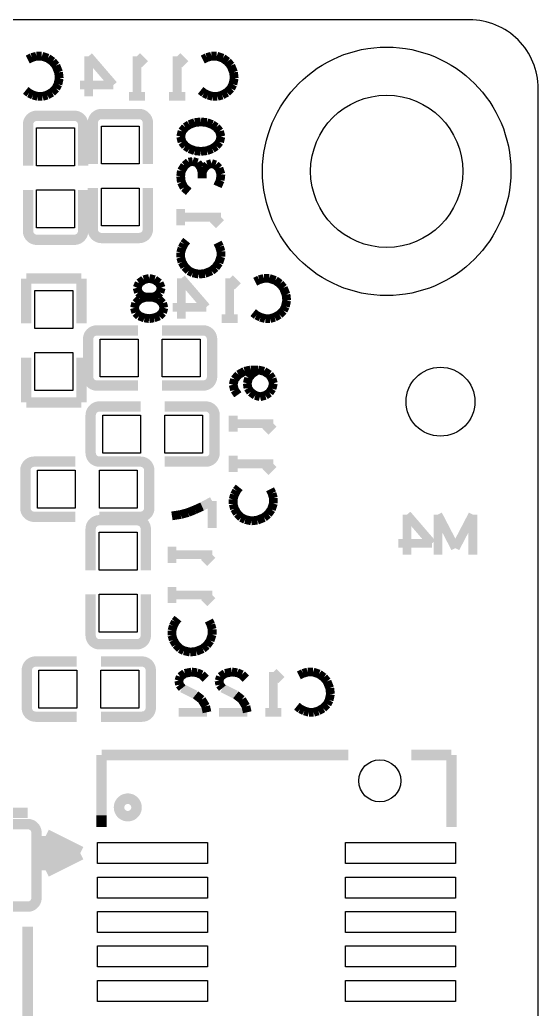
# Model space of a CAD drawing. Extents: x 175.8 to 218.8, y 273.2 to 311.2.
# Drawn here: x 211.28 to 218.81, y 296.86 to 311.22 of the extents above; entities that cross this region are included whole.
import ezdxf

# ---------------------------------------------------------------- set-up
doc = ezdxf.new("R2010")
doc.units = 0
doc.layers.add('MA_DETAILS', color=254, linetype='CONTINUOUS')

# ---------------------------------------------------------------- blocks, each defined once
blk = doc.blocks.new('FIGURE_CIRCLE')
blk.add_circle((0, 0), 0.5)
blk = doc.blocks.new('FIGURE_SQUARE')
blk.add_lwpolyline([(-0.5, -0.5), (-0.5, 0.5), (0.5, 0.5), (0.5, -0.5)], close=True)

msp = doc.modelspace()

# ---------------------------------------------------------------- linework, layer by layer
at = {"layer": 'MA_DETAILS'}
for points in [[(217.810842, 311.21985), (177.361342, 311.21985)], [(218.807792, 274.216622), (218.807792, 310.2229)]]:
    msp.add_lwpolyline(points, dxfattribs=at)
msp.add_lwpolyline([(218.807792, 310.2229, 0.414214), (217.810842, 311.21985)], format="xyb", dxfattribs=at)
for points, const_width in [([(211.396326, 310.642508), (211.454746, 310.671718)], 0.127), ([(211.454746, 310.671718), (211.522818, 310.691276)], 0.127), ([(211.522818, 310.691276), (211.600796, 310.691276)], 0.127), ([(211.600796, 310.691276), (211.688426, 310.662066)], 0.127), ([(211.688426, 310.662066), (211.756498, 310.613298)], 0.127), ([(212.2805, 310.691276), (212.640672, 310.272684)], 0.127), ([(212.2805, 310.107076), (212.2805, 310.691276)], 0.127), ([(212.981794, 310.691276), (213.098634, 310.574436)], 0.127), ([(212.981794, 310.107076), (212.981794, 310.691276)], 0.127), ([(213.566248, 310.691276), (213.683088, 310.574436)], 0.127), ([(213.566248, 310.107076), (213.566248, 310.691276)], 0.127), ([(213.93658, 310.642508), (213.995, 310.671718)], 0.127), ([(213.995, 310.671718), (214.063072, 310.691276)], 0.127), ([(214.063072, 310.691276), (214.14105, 310.691276)], 0.127), ([(214.14105, 310.691276), (214.22868, 310.662066)], 0.127), ([(214.22868, 310.662066), (214.296752, 310.613298)], 0.127), ([(211.756498, 310.613298), (211.805266, 310.554878)], 0.127), ([(211.805266, 310.554878), (211.844128, 310.457596)], 0.127), ([(214.296752, 310.613298), (214.34552, 310.554878)], 0.127), ([(214.34552, 310.554878), (214.384382, 310.457596)], 0.127), ([(211.85378, 310.369966), (211.834476, 310.282336)], 0.127), ([(211.844128, 310.457596), (211.85378, 310.369966)], 0.127), ([(214.394034, 310.369966), (214.37473, 310.282336)], 0.127), ([(214.384382, 310.457596), (214.394034, 310.369966)], 0.127), ([(211.805266, 310.223916), (211.746846, 310.165496)], 0.127), ([(211.834476, 310.282336), (211.805266, 310.223916)], 0.127), ([(212.640672, 310.272684), (212.154008, 310.272684)], 0.127), ([(214.34552, 310.223916), (214.2871, 310.165496)], 0.127), ([(214.37473, 310.282336), (214.34552, 310.223916)], 0.127), ([(211.41563, 310.155844), (211.367116, 310.194706)], 0.127), ([(211.47405, 310.126634), (211.41563, 310.155844)], 0.127), ([(211.542376, 310.107076), (211.47405, 310.126634)], 0.127), ([(211.610448, 310.107076), (211.542376, 310.107076)], 0.127), ([(211.67852, 310.126634), (211.610448, 310.107076)], 0.127), ([(211.746846, 310.165496), (211.67852, 310.126634)], 0.127), ([(213.098634, 310.107076), (212.864954, 310.107076)], 0.127), ([(213.683088, 310.107076), (213.449408, 310.107076)], 0.127), ([(213.955884, 310.155844), (213.90737, 310.194706)], 0.127), ([(214.014304, 310.126634), (213.955884, 310.155844)], 0.127), ([(214.08263, 310.107076), (214.014304, 310.126634)], 0.127), ([(214.150702, 310.107076), (214.08263, 310.107076)], 0.127), ([(214.218774, 310.126634), (214.150702, 310.107076)], 0.127), ([(214.2871, 310.165496), (214.218774, 310.126634)], 0.127), ([(212.073744, 309.825898), (211.52739, 309.825898)], 0.150114), ([(213.013544, 309.851298), (212.46719, 309.851298)], 0.150114), ([(211.40039, 309.698898), (211.40039, 309.101236)], 0.150114), ([(212.200744, 309.698898), (212.200744, 309.101236)], 0.150114), ([(212.34019, 309.724298), (212.34019, 309.126636)], 0.150114), ([(213.140544, 309.724298), (213.140544, 309.126636)], 0.150114), ([(213.636352, 309.601362), (213.684866, 309.659782)], 0.127), ([(213.684866, 309.659782), (213.743286, 309.698644)], 0.127), ([(213.743286, 309.698644), (213.821264, 309.727854)], 0.127), ([(213.821264, 309.727854), (213.908894, 309.737506)], 0.127), ([(213.908894, 309.737506), (213.996524, 309.727854)], 0.127), ([(213.996524, 309.727854), (214.074502, 309.698644)], 0.127), ([(214.074502, 309.698644), (214.132922, 309.659782)], 0.127), ([(214.132922, 309.659782), (214.181436, 309.601362)], 0.127), ([(213.616794, 309.523384), (213.636352, 309.601362)], 0.127), ([(213.636352, 309.445406), (213.616794, 309.523384)], 0.127), ([(214.181436, 309.601362), (214.200994, 309.523384)], 0.127), ([(214.200994, 309.523384), (214.181436, 309.445406)], 0.127), ([(213.684866, 309.386986), (213.636352, 309.445406)], 0.127), ([(213.743286, 309.348124), (213.684866, 309.386986)], 0.127), ([(214.132922, 309.386986), (214.074502, 309.348124)], 0.127), ([(214.181436, 309.445406), (214.132922, 309.386986)], 0.127), ([(213.821264, 309.318914), (213.743286, 309.348124)], 0.127), ([(213.908894, 309.309262), (213.821264, 309.318914)], 0.127), ([(213.996524, 309.318914), (213.908894, 309.309262)], 0.127), ([(214.074502, 309.348124), (213.996524, 309.318914)], 0.127), ([(213.626446, 309.02656), (213.675214, 309.104538)], 0.127), ([(213.675214, 309.104538), (213.733634, 309.153052)], 0.127), ([(213.733634, 309.153052), (213.792054, 309.162958)], 0.127), ([(213.792054, 309.162958), (213.860126, 309.1434)], 0.127), ([(213.860126, 309.1434), (213.908894, 309.075328)], 0.127), ([(213.908894, 309.075328), (213.928452, 309.007002)], 0.127), ([(213.928452, 309.007002), (213.957662, 309.065422)], 0.127), ([(213.957662, 309.065422), (214.006176, 309.11419)], 0.127), ([(214.006176, 309.11419), (214.064596, 309.133748)], 0.127), ([(214.064596, 309.133748), (214.123016, 309.11419)], 0.127), ([(214.123016, 309.11419), (214.171784, 309.065422)], 0.127), ([(214.171784, 309.065422), (214.200994, 308.977792)], 0.127), ([(213.616794, 308.948582), (213.626446, 309.02656)], 0.127), ([(213.626446, 308.860952), (213.616794, 308.948582)], 0.127), ([(213.928452, 309.007002), (213.928452, 308.919372)], 0.127), ([(214.200994, 308.977792), (214.191342, 308.890162)], 0.127), ([(212.34019, 308.178454), (212.34019, 308.776116)], 0.150114), ([(213.140544, 308.178454), (213.140544, 308.776116)], 0.150114), ([(213.665562, 308.783228), (213.626446, 308.860952)], 0.127), ([(213.733634, 308.724808), (213.665562, 308.783228)], 0.127), ([(214.191342, 308.890162), (214.152226, 308.802532)], 0.127), ([(211.40039, 308.153054), (211.40039, 308.750716)], 0.150114), ([(212.200744, 308.153054), (212.200744, 308.750716)], 0.150114), ([(213.616794, 308.237636), (213.616794, 308.471316)], 0.127), ([(213.616794, 308.354476), (214.200994, 308.354476)], 0.127), ([(214.200994, 308.354476), (214.084154, 308.237636)], 0.127), ([(212.46719, 308.051454), (213.013544, 308.051454)], 0.150114), ([(211.52739, 308.026054), (212.073744, 308.026054)], 0.150114), ([(213.636352, 307.90642), (213.665562, 307.96484)], 0.127), ([(213.665562, 307.96484), (213.704424, 308.013354)], 0.127), ([(214.152226, 307.984144), (214.181436, 307.925724)], 0.127), ([(214.181436, 307.925724), (214.200994, 307.857652)], 0.127), ([(213.616794, 307.838094), (213.636352, 307.90642)], 0.127), ([(213.616794, 307.770022), (213.616794, 307.838094)], 0.127), ([(214.200994, 307.779674), (214.171784, 307.692044)], 0.127), ([(214.200994, 307.857652), (214.200994, 307.779674)], 0.127), ([(213.636352, 307.70195), (213.616794, 307.770022)], 0.127), ([(213.675214, 307.633624), (213.636352, 307.70195)], 0.127), ([(213.733634, 307.575204), (213.675214, 307.633624)], 0.127), ([(214.171784, 307.692044), (214.123016, 307.623972)], 0.127), ([(213.792054, 307.545994), (213.733634, 307.575204)], 0.127), ([(213.879684, 307.52669), (213.792054, 307.545994)], 0.127), ([(213.967314, 307.536342), (213.879684, 307.52669)], 0.127), ([(214.064596, 307.575204), (213.967314, 307.536342)], 0.127), ([(214.123016, 307.623972), (214.064596, 307.575204)], 0.127), ([(212.175344, 307.463698), (211.375244, 307.463698)], 0.150114), ([(211.375244, 307.463698), (211.375244, 306.813712)], 0.150114), ([(212.175344, 306.813712), (212.175344, 307.463698)], 0.150114), ([(213.01329, 307.397404), (212.98408, 307.329078)], 0.127), ([(213.081362, 307.445918), (213.01329, 307.397404)], 0.127), ([(213.15934, 307.465476), (213.081362, 307.445918)], 0.127), ([(213.237318, 307.445918), (213.15934, 307.465476)], 0.127), ([(213.30539, 307.397404), (213.237318, 307.445918)], 0.127), ([(213.3346, 307.329078), (213.30539, 307.397404)], 0.127), ([(213.626954, 307.465476), (213.987126, 307.046884)], 0.127), ([(213.626954, 306.881276), (213.626954, 307.465476)], 0.127), ([(214.328248, 307.465476), (214.445088, 307.348636)], 0.127), ([(214.328248, 306.881276), (214.328248, 307.465476)], 0.127), ([(214.69858, 307.416708), (214.757, 307.445918)], 0.127), ([(214.757, 307.445918), (214.825072, 307.465476)], 0.127), ([(214.825072, 307.465476), (214.90305, 307.465476)], 0.127), ([(214.90305, 307.465476), (214.99068, 307.436266)], 0.127), ([(214.99068, 307.436266), (215.058752, 307.387498)], 0.127), ([(215.058752, 307.387498), (215.10752, 307.329078)], 0.127), ([(212.98408, 307.329078), (213.003638, 307.261006)], 0.127), ([(213.003638, 307.261006), (213.052152, 307.212238)], 0.127), ([(213.052152, 307.212238), (213.110572, 307.192934)], 0.127), ([(213.208108, 307.192934), (213.266528, 307.212238)], 0.127), ([(213.266528, 307.212238), (213.315042, 307.261006)], 0.127), ([(213.315042, 307.261006), (213.3346, 307.329078)], 0.127), ([(215.10752, 307.329078), (215.146382, 307.231796)], 0.127), ([(215.146382, 307.231796), (215.156034, 307.144166)], 0.127), ([(212.945218, 307.036978), (212.964522, 307.105304)], 0.127), ([(212.964522, 307.105304), (213.022942, 307.163724)], 0.127), ([(213.022942, 307.163724), (213.110572, 307.192934)], 0.127), ([(213.110572, 307.192934), (213.208108, 307.192934)], 0.127), ([(213.110572, 307.192934), (213.208108, 307.192934)], 0.127), ([(213.208108, 307.192934), (213.295738, 307.163724)], 0.127), ([(213.295738, 307.163724), (213.354158, 307.105304)], 0.127), ([(213.354158, 307.105304), (213.373462, 307.036978)], 0.127), ([(215.13673, 307.056536), (215.10752, 306.998116)], 0.127), ([(215.156034, 307.144166), (215.13673, 307.056536)], 0.127), ([(212.964522, 306.968906), (212.945218, 307.036978)], 0.127), ([(213.01329, 306.920138), (212.964522, 306.968906)], 0.127), ([(213.091268, 306.890928), (213.01329, 306.920138)], 0.127), ([(213.30539, 306.920138), (213.227412, 306.890928)], 0.127), ([(213.354158, 306.968906), (213.30539, 306.920138)], 0.127), ([(213.373462, 307.036978), (213.354158, 306.968906)], 0.127), ([(213.987126, 307.046884), (213.500462, 307.046884)], 0.127), ([(214.717884, 306.930044), (214.66937, 306.968906)], 0.127), ([(214.776304, 306.900834), (214.717884, 306.930044)], 0.127), ([(215.0491, 306.939696), (214.980774, 306.900834)], 0.127), ([(215.10752, 306.998116), (215.0491, 306.939696)], 0.127), ([(213.15934, 306.881276), (213.091268, 306.890928)], 0.127), ([(213.227412, 306.890928), (213.15934, 306.881276)], 0.127), ([(214.445088, 306.881276), (214.211408, 306.881276)], 0.127), ([(214.84463, 306.881276), (214.776304, 306.900834)], 0.127), ([(214.912702, 306.881276), (214.84463, 306.881276)], 0.127), ([(214.980774, 306.900834), (214.912702, 306.881276)], 0.127), ([(212.399372, 306.71008), (212.997034, 306.71008)], 0.150114), ([(213.945216, 306.71008), (213.347554, 306.71008)], 0.150114), ([(212.272372, 306.58308), (212.272372, 306.036726)], 0.150114), ([(214.072216, 306.036726), (214.072216, 306.58308)], 0.150114), ([(211.375244, 305.663854), (211.375244, 306.31384)], 0.150114), ([(212.175344, 306.31384), (212.175344, 305.663854)], 0.150114), ([(214.398352, 306.00015), (214.456772, 306.068222)], 0.127), ([(214.456772, 306.068222), (214.544402, 306.11699)], 0.127), ([(214.544402, 306.11699), (214.632032, 306.136548)], 0.127), ([(214.602822, 306.019708), (214.651336, 306.078128)], 0.127), ([(214.632032, 306.136548), (214.738966, 306.136548)], 0.127), ([(214.651336, 306.078128), (214.738966, 306.136548)], 0.127), ([(214.738966, 306.136548), (214.826596, 306.11699)], 0.127), ([(214.826596, 306.11699), (214.904574, 306.068222)], 0.127), ([(214.904574, 306.068222), (214.943436, 306.009802)], 0.127), ([(212.399372, 305.909726), (212.997034, 305.909726)], 0.150114), ([(213.945216, 305.909726), (213.347554, 305.909726)], 0.150114), ([(214.378794, 305.922172), (214.398352, 306.00015)], 0.127), ([(214.398352, 305.844448), (214.378794, 305.922172)], 0.127), ([(214.583264, 305.94173), (214.602822, 306.019708)], 0.127), ([(214.592916, 305.873658), (214.583264, 305.94173)], 0.127), ([(214.943436, 306.009802), (214.962994, 305.94173)], 0.127), ([(214.962994, 305.94173), (214.943436, 305.863752)], 0.127), ([(214.446866, 305.776122), (214.398352, 305.844448)], 0.127), ([(214.632032, 305.815238), (214.592916, 305.873658)], 0.127), ([(214.700104, 305.76647), (214.632032, 305.815238)], 0.127), ([(214.768176, 305.746912), (214.700104, 305.76647)], 0.127), ([(214.846154, 305.76647), (214.768176, 305.746912)], 0.127), ([(214.904574, 305.805332), (214.846154, 305.76647)], 0.127), ([(214.943436, 305.863752), (214.904574, 305.805332)], 0.127), ([(212.175344, 305.663854), (211.375244, 305.663854)], 0.150114), ([(212.30971, 305.47818), (212.30971, 304.931826)], 0.150114), ([(212.43671, 305.60518), (213.034372, 305.60518)], 0.150114), ([(213.982554, 305.60518), (213.384892, 305.60518)], 0.150114), ([(214.109554, 304.931826), (214.109554, 305.47818)], 0.150114), ([(214.378794, 305.240436), (214.378794, 305.474116)], 0.127), ([(214.378794, 305.357276), (214.962994, 305.357276)], 0.127), ([(214.962994, 305.357276), (214.846154, 305.240436)], 0.127), ([(211.488528, 304.804826), (212.08619, 304.804826)], 0.150114), ([(212.43671, 304.804826), (213.034372, 304.804826)], 0.150114), ([(213.034372, 304.804826), (212.43671, 304.804826)], 0.150114), ([(213.982554, 304.804826), (213.384892, 304.804826)], 0.150114), ([(214.378794, 304.655982), (214.378794, 304.889662)], 0.127), ([(214.378794, 304.772822), (214.962994, 304.772822)], 0.127), ([(214.962994, 304.772822), (214.846154, 304.655982)], 0.127), ([(211.361528, 304.677826), (211.361528, 304.131472)], 0.150114), ([(213.161372, 304.131472), (213.161372, 304.677826)], 0.150114), ([(214.398352, 304.324766), (214.427562, 304.383186)], 0.127), ([(214.427562, 304.383186), (214.466424, 304.4317)], 0.127), ([(214.914226, 304.40249), (214.943436, 304.34407)], 0.127), ([(214.943436, 304.34407), (214.962994, 304.275998)], 0.127), ([(213.927944, 304.153824), (214.073994, 304.231802)], 0.127), ([(214.073994, 304.231802), (214.073994, 303.842166)], 0.127), ([(214.378794, 304.25644), (214.398352, 304.324766)], 0.127), ([(214.378794, 304.188368), (214.378794, 304.25644)], 0.127), ([(214.398352, 304.120296), (214.378794, 304.188368)], 0.127), ([(214.962994, 304.19802), (214.933784, 304.11039)], 0.127), ([(214.962994, 304.275998), (214.962994, 304.19802)], 0.127), ([(213.616286, 304.036984), (213.723474, 304.066194)], 0.127), ([(213.723474, 304.066194), (213.820756, 304.105056)], 0.127), ([(213.820756, 304.105056), (213.927944, 304.153824)], 0.127), ([(214.437214, 304.05197), (214.398352, 304.120296)], 0.127), ([(214.495634, 303.99355), (214.437214, 304.05197)], 0.127), ([(214.885016, 304.042318), (214.826596, 303.99355)], 0.127), ([(214.933784, 304.11039), (214.885016, 304.042318)], 0.127), ([(211.488528, 304.004472), (212.08619, 304.004472)], 0.150114), ([(213.034372, 304.004472), (212.43671, 304.004472)], 0.150114), ([(212.983064, 303.953672), (212.43671, 303.953672)], 0.150114), ([(213.489794, 304.017426), (213.616286, 304.036984)], 0.127), ([(214.554054, 303.96434), (214.495634, 303.99355)], 0.127), ([(214.641684, 303.945036), (214.554054, 303.96434)], 0.127), ([(214.729314, 303.954688), (214.641684, 303.945036)], 0.127), ([(214.826596, 303.99355), (214.729314, 303.954688)], 0.127), ([(216.903554, 304.036476), (217.263726, 303.617884)], 0.127), ([(216.903554, 303.452276), (216.903554, 304.036476)], 0.127), ([(217.35161, 304.036476), (217.35161, 303.452276)], 0.127), ([(217.604848, 303.549558), (217.35161, 304.036476)], 0.127), ([(217.858086, 304.036476), (217.604848, 303.549558)], 0.127), ([(217.858086, 303.452276), (217.858086, 304.036476)], 0.127), ([(212.30971, 303.826672), (212.30971, 303.22901)], 0.150114), ([(213.110064, 303.826672), (213.110064, 303.22901)], 0.150114), ([(217.263726, 303.617884), (216.777062, 303.617884)], 0.127), ([(213.489794, 303.33569), (213.489794, 303.56937)], 0.127), ([(213.489794, 303.45253), (214.073994, 303.45253)], 0.127), ([(214.073994, 303.45253), (213.957154, 303.33569)], 0.127), ([(212.30971, 302.280828), (212.30971, 302.87849)], 0.150114), ([(213.110064, 302.280828), (213.110064, 302.87849)], 0.150114), ([(213.489794, 302.751236), (213.489794, 302.984916)], 0.127), ([(213.489794, 302.868076), (214.073994, 302.868076)], 0.127), ([(214.073994, 302.868076), (213.957154, 302.751236)], 0.127), ([(213.509352, 302.42002), (213.538562, 302.47844)], 0.127), ([(213.538562, 302.47844), (213.577424, 302.526954)], 0.127), ([(214.025226, 302.497744), (214.054436, 302.439324)], 0.127), ([(213.489794, 302.351694), (213.509352, 302.42002)], 0.127), ([(213.489794, 302.283622), (213.489794, 302.351694)], 0.127), ([(214.054436, 302.439324), (214.073994, 302.371252)], 0.127), ([(214.073994, 302.371252), (214.073994, 302.293274)], 0.127), ([(213.509352, 302.21555), (213.489794, 302.283622)], 0.127), ([(213.548214, 302.147224), (213.509352, 302.21555)], 0.127), ([(214.044784, 302.205644), (213.996016, 302.137572)], 0.127), ([(214.073994, 302.293274), (214.044784, 302.205644)], 0.127), ([(212.43671, 302.153828), (212.983064, 302.153828)], 0.150114), ([(213.606634, 302.088804), (213.548214, 302.147224)], 0.127), ([(213.665054, 302.059594), (213.606634, 302.088804)], 0.127), ([(213.752684, 302.04029), (213.665054, 302.059594)], 0.127), ([(213.840314, 302.049942), (213.752684, 302.04029)], 0.127), ([(213.937596, 302.088804), (213.840314, 302.049942)], 0.127), ([(213.996016, 302.137572), (213.937596, 302.088804)], 0.127), ([(211.509864, 301.902622), (212.107526, 301.902622)], 0.150114), ([(213.055708, 301.902622), (212.458046, 301.902622)], 0.150114), ([(211.382864, 301.775622), (211.382864, 301.229268)], 0.150114), ([(213.182708, 301.229268), (213.182708, 301.775622)], 0.150114), ([(213.774782, 301.750476), (213.6775, 301.730918)], 0.127), ([(213.85276, 301.740824), (213.774782, 301.750476)], 0.127), ([(213.920832, 301.711614), (213.85276, 301.740824)], 0.127), ([(214.359236, 301.750476), (214.261954, 301.730918)], 0.127), ([(214.437214, 301.740824), (214.359236, 301.750476)], 0.127), ([(214.505286, 301.711614), (214.437214, 301.740824)], 0.127), ([(214.963248, 301.750476), (215.080088, 301.633636)], 0.127), ([(214.963248, 301.166276), (214.963248, 301.750476)], 0.127), ([(215.392, 301.730918), (215.460072, 301.750476)], 0.127), ([(215.460072, 301.750476), (215.53805, 301.750476)], 0.127), ([(215.53805, 301.750476), (215.62568, 301.721266)], 0.127), ([(213.609428, 301.682404), (213.58987, 301.623984)], 0.127), ([(213.58987, 301.623984), (213.599522, 301.565564)], 0.127), ([(213.6775, 301.730918), (213.609428, 301.682404)], 0.127), ([(213.979252, 301.653194), (213.920832, 301.711614)], 0.127), ([(214.193882, 301.682404), (214.174324, 301.623984)], 0.127), ([(214.174324, 301.623984), (214.183976, 301.565564)], 0.127), ([(214.261954, 301.730918), (214.193882, 301.682404)], 0.127), ([(214.563706, 301.653194), (214.505286, 301.711614)], 0.127), ([(215.33358, 301.701708), (215.392, 301.730918)], 0.127), ([(215.62568, 301.721266), (215.693752, 301.672498)], 0.127), ([(215.693752, 301.672498), (215.74252, 301.614078)], 0.127), ([(215.74252, 301.614078), (215.781382, 301.516796)], 0.127), ([(213.599522, 301.565564), (213.638638, 301.516796)], 0.127), ([(213.638638, 301.516796), (213.833202, 301.419514)], 0.127), ([(214.183976, 301.565564), (214.223092, 301.516796)], 0.127), ([(214.223092, 301.516796), (214.417656, 301.419514)], 0.127), ([(215.781382, 301.516796), (215.791034, 301.429166)], 0.127), ([(213.833202, 301.419514), (213.920832, 301.351188)], 0.127), ([(213.920832, 301.351188), (213.979252, 301.253906)], 0.127), ([(214.417656, 301.419514), (214.505286, 301.351188)], 0.127), ([(214.505286, 301.351188), (214.563706, 301.253906)], 0.127), ([(215.77173, 301.341536), (215.74252, 301.283116)], 0.127), ([(215.791034, 301.429166), (215.77173, 301.341536)], 0.127), ([(213.99881, 301.166276), (213.58987, 301.166276)], 0.127), ([(213.979252, 301.253906), (213.99881, 301.166276)], 0.127), ([(214.583264, 301.166276), (214.174324, 301.166276)], 0.127), ([(214.563706, 301.253906), (214.583264, 301.166276)], 0.127), ([(215.080088, 301.166276), (214.846408, 301.166276)], 0.127), ([(215.352884, 301.215044), (215.30437, 301.253906)], 0.127), ([(215.411304, 301.185834), (215.352884, 301.215044)], 0.127), ([(215.47963, 301.166276), (215.411304, 301.185834)], 0.127), ([(215.547702, 301.166276), (215.47963, 301.166276)], 0.127), ([(215.615774, 301.185834), (215.547702, 301.166276)], 0.127), ([(215.6841, 301.224696), (215.615774, 301.185834)], 0.127), ([(215.74252, 301.283116), (215.6841, 301.224696)], 0.127), ([(211.509864, 301.102268), (212.107526, 301.102268)], 0.150114), ([(213.055708, 301.102268), (212.458046, 301.102268)], 0.150114), ([(212.467952, 299.501814), (212.467952, 300.54677)], 0.1524), ([(212.467952, 300.54677), (216.050114, 300.54677)], 0.1524), ([(216.965784, 300.54677), (217.547952, 300.54677)], 0.1524), ([(216.965784, 300.54677), (217.226896, 300.54677)], 0.1524), ([(217.547952, 299.502068), (217.547952, 300.54677)], 0.1524), ([(211.394294, 299.705776), (208.600294, 299.705776)], 0.1524), ([(212.467952, 299.501814), (212.467952, 299.6692)], 0.1524), ([(211.396834, 299.543216), (210.387438, 299.543216)], 0.150114), ([(212.467952, 299.502068), (212.467952, 299.53077)], 0.1524), ([(211.523834, 298.471336), (211.523834, 299.416216)], 0.150114), ([(211.657946, 298.870878), (211.657946, 299.37075)], 0.199898), ([(211.657946, 299.37075), (212.158072, 299.120814)], 0.199898), ([(212.158072, 299.120814), (211.657946, 298.870878)], 0.199898), ([(212.158072, 299.120814), (211.758022, 299.120814)], 0.199898), ([(211.396834, 298.344336), (210.387438, 298.344336)], 0.150114), ([(211.394294, 291.958776), (211.394294, 298.054776)], 0.1524)]:
    msp.add_lwpolyline(points, dxfattribs=dict(at, const_width=const_width))
for points, const_width in [([(211.52739, 309.825898, 0.414214), (211.40039, 309.698898)], 0.150114), ([(212.200744, 309.698898, 0.414214), (212.073744, 309.825898)], 0.150114), ([(212.46719, 309.851298, 0.414214), (212.34019, 309.724298)], 0.150114), ([(213.140544, 309.724298, 0.414214), (213.013544, 309.851298)], 0.150114), ([(211.40039, 308.153054, 0.414214), (211.52739, 308.026054)], 0.150114), ([(212.073744, 308.026054, 0.414214), (212.200744, 308.153054)], 0.150114), ([(212.34019, 308.178454, 0.414214), (212.46719, 308.051454)], 0.150114), ([(213.013544, 308.051454, 0.414214), (213.140544, 308.178454)], 0.150114), ([(212.399372, 306.71008, 0.414214), (212.272372, 306.58308)], 0.150114), ([(214.072216, 306.58308, 0.414214), (213.945216, 306.71008)], 0.150114), ([(212.272372, 306.036726, 0.414214), (212.399372, 305.909726)], 0.150114), ([(213.945216, 305.909726, 0.414214), (214.072216, 306.036726)], 0.150114), ([(212.43671, 305.60518, 0.414214), (212.30971, 305.47818)], 0.150114), ([(214.109554, 305.47818, 0.414214), (213.982554, 305.60518)], 0.150114), ([(212.30971, 304.931826, 0.414214), (212.43671, 304.804826)], 0.150114), ([(213.982554, 304.804826, 0.414214), (214.109554, 304.931826)], 0.150114), ([(211.488528, 304.804826, 0.414214), (211.361528, 304.677826)], 0.150114), ([(213.161372, 304.677826, 0.414214), (213.034372, 304.804826)], 0.150114), ([(211.361528, 304.131472, 0.414214), (211.488528, 304.004472)], 0.150114), ([(213.034372, 304.004472, 0.414214), (213.161372, 304.131472)], 0.150114), ([(212.43671, 303.953672, 0.414214), (212.30971, 303.826672)], 0.150114), ([(213.110064, 303.826672, 0.414214), (212.983064, 303.953672)], 0.150114), ([(212.30971, 302.280828, 0.414214), (212.43671, 302.153828)], 0.150114), ([(212.983064, 302.153828, 0.414214), (213.110064, 302.280828)], 0.150114), ([(211.509864, 301.902622, 0.414214), (211.382864, 301.775622)], 0.150114), ([(213.182708, 301.775622, 0.414214), (213.055708, 301.902622)], 0.150114), ([(211.382864, 301.229268, 0.414214), (211.509864, 301.102268)], 0.150114), ([(213.055708, 301.102268, 0.414214), (213.182708, 301.229268)], 0.150114), ([(212.975952, 299.78477, 1), (212.721952, 299.78477, 1), (212.975952, 299.78477)], 0.1524), ([(211.523834, 299.416216, 0.414214), (211.396834, 299.543216)], 0.150114), ([(211.396834, 298.344336, 0.414214), (211.523834, 298.471336)], 0.150114)]:
    msp.add_lwpolyline(points, format="xyb", dxfattribs=dict(at, const_width=const_width))

# ---------------------------------------------------------------- block references
for name, p, xscale, yscale in [('FIGURE_CIRCLE', (216.607898, 309.019702), 3.6068, 3.6068), ('FIGURE_CIRCLE', (216.607898, 309.019702), 2.2098, 2.2098), ('FIGURE_SQUARE', (211.800694, 309.376064), 0.54991, 0.54991), ('FIGURE_SQUARE', (212.740494, 309.401464), 0.54991, 0.54991), ('FIGURE_SQUARE', (211.800694, 308.475888), 0.54991, 0.54991), ('FIGURE_SQUARE', (212.740494, 308.501288), 0.54991, 0.54991), ('FIGURE_SQUARE', (211.775294, 307.013864), 0.54991, 0.54991), ('FIGURE_SQUARE', (212.722206, 306.309776), 0.54991, 0.54991), ('FIGURE_SQUARE', (213.622382, 306.309776), 0.54991, 0.54991), ('FIGURE_SQUARE', (211.775294, 306.113688), 0.54991, 0.54991), ('FIGURE_CIRCLE', (217.388694, 305.674776), 0.999998, 0.999998), ('FIGURE_SQUARE', (212.759544, 305.204876), 0.54991, 0.54991), ('FIGURE_SQUARE', (213.65972, 305.204876), 0.54991, 0.54991), ('FIGURE_SQUARE', (211.811362, 304.404522), 0.54991, 0.54991), ('FIGURE_SQUARE', (212.711538, 304.404522), 0.54991, 0.54991), ('FIGURE_SQUARE', (212.70976, 303.503838), 0.54991, 0.54991), ('FIGURE_SQUARE', (212.70976, 302.603662), 0.54991, 0.54991), ('FIGURE_SQUARE', (211.832698, 301.502572), 0.54991, 0.54991), ('FIGURE_SQUARE', (212.732874, 301.502572), 0.54991, 0.54991), ('FIGURE_CIRCLE', (216.507822, 300.17085), 0.6096, 0.6096), ('FIGURE_CIRCLE', (216.507822, 300.17085), 0.6096, 0.6096), ('FIGURE_SQUARE', (213.208108, 299.120814), 1.6002, 0.3048), ('FIGURE_SQUARE', (216.807796, 299.120814), 1.6002, 0.3048), ('FIGURE_SQUARE', (213.208108, 298.620942), 1.6002, 0.3048), ('FIGURE_SQUARE', (216.807796, 298.620688), 1.6002, 0.3048), ('FIGURE_SQUARE', (213.208108, 298.120816), 1.6002, 0.3048), ('FIGURE_SQUARE', (216.807796, 298.120816), 1.6002, 0.3048), ('FIGURE_SQUARE', (213.208108, 297.62069), 1.6002, 0.3048), ('FIGURE_SQUARE', (216.807796, 297.62069), 1.6002, 0.3048), ('FIGURE_SQUARE', (213.208108, 297.120818), 1.6002, 0.3048), ('FIGURE_SQUARE', (216.807796, 297.120818), 1.6002, 0.3048)]:
    msp.add_blockref(name, p, dxfattribs=dict(at, xscale=xscale, yscale=yscale))

doc.saveas('drawing.dxf')
